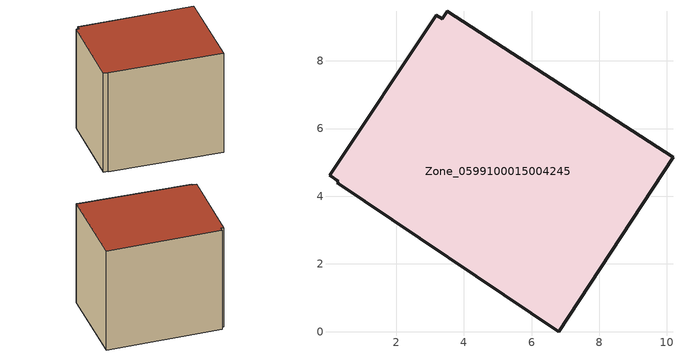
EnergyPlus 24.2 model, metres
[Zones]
Zone_0599100015004245
 floor ground (C_G): 0.27,4.39 0.29,4.44 0.03,4.62 3.19,9.35 3.36,9.24 3.5,9.46 10.18,5.15 6.8,0 z0.92
 wall outside (C_F): 0.27,4.39 6.8,0 10.18,5.15 3.5,9.46 3.36,9.24 3.19,9.35 0.03,4.62 0.29,4.44 0.27,4.39 z0.92:8.48
 roof outside (C_R): 0.29,4.44 0.27,4.39 6.8,0 10.18,5.15 3.5,9.46 3.36,9.24 3.19,9.35 0.03,4.62 z8.48
[BUILDING]
Pand.0599100015004245: North Axis=0; Terrain=City; Loads Convergence Tolerance Value=0.04; Temperature Convergence Tolerance Value=0.4; Solar Distribution=FullExterior; Maximum Number of Warmup Days=25; Minimum Number of Warmup Days=1
[Site:Location]
Rotterdam.The.Hague.AP_ZH_NLD Design_Conditions: Latitude=51.96; Longitude=4.45; Time Zone=1; Elevation=-4.5
[SITE:GROUNDTEMPERATURE:BUILDINGSURFACE]
18, 18, 18, 18, 18, 18, 18, 18, 18, 18, 18, 18
[MATERIAL] Thermal Absorptance=0.9; Solar Absorptance=0.7; Visible Absorptance=0.7
Name | Roughness | Thickness | Conductivity | Density | Specific Heat
G.TI.1965-1974 | MediumSmooth | 0.15 | 0.882353 | 540 | 1210
F.TI.1965-1974 | Rough | 0.3 | 0.697674 | 1920 | 840
R.TI.1965-1974 | MediumRough | 0.2 | 0.232558 | 1500 | 1000
[CONSTRUCTION]
C_G: G.TI.1965-1974
C_F: F.TI.1965-1974
C_R: R.TI.1965-1974
[ZONE]
Zone_0599100015004245: Type=1; Multiplier=1; Ceiling Height=Autocalculate; Volume=Autocalculate; Floor Area=autocalculate; Part of Total Floor Area=Yes
[ZONEINFILTRATION:DESIGNFLOWRATE]
Infil_Zone_0599100015004245: Zone or ZoneList or Space or SpaceList=Zone_0599100015004245; Schedule=AlwaysOn; Design Flow Rate Calculation Method=Flow/Area; Flow Rate per Floor Area=0.003; Constant Term Coefficient=1; Temperature Term Coefficient=0; Velocity Term Coefficient=0; Velocity Squared Term Coefficient=0
[HVACTEMPLATE:ZONE:IDEALLOADSAIRSYSTEM]
Zone_0599100015004245: Maximum Heating Supply Air Temperature=50; Minimum Cooling Supply Air Temperature=13; Maximum Heating Supply Air Humidity Ratio=0.0156; Minimum Cooling Supply Air Humidity Ratio=0.0077; Heating Limit=NoLimit; Cooling Limit=NoLimit; Dehumidification Control Type=ConstantSensibleHeatRatio; Cooling Sensible Heat Ratio=0.7; Dehumidification Setpoint=60; Humidification Control Type=None; Humidification Setpoint=30; Outdoor Air Method=None; Outdoor Air Flow Rate per Person=0.00944; Outdoor Air Flow Rate per Zone Floor Area=0; Outdoor Air Flow Rate per Zone=0; Demand Controlled Ventilation Type=None; Outdoor Air Economizer Type=NoEconomizer; Heat Recovery Type=None; Sensible Heat Recovery Effectiveness=0.7; Latent Heat Recovery Effectiveness=0.65
[ZONECONTROL:THERMOSTAT]
ThermostatControl_Zone_0599100015004245: Zone or ZoneList=Zone_0599100015004245; Control Type Schedule=DualSetpointControlType; Control 1=Thermostat_Zone_0599100015004245; Temperature Difference Between Cutout And Setpoint=0
[THERMOSTATSETPOINT:DUALSETPOINT]
Thermostat_Zone_0599100015004245: Heating Setpoint Temperature Schedule=HeatingSetpoint_Zone_0599100015004245; Cooling Setpoint Temperature Schedule=CoolingSetpoint_Zone_0599100015004245
[SCHEDULE:COMPACT]
HeatingSetpoint_Zone_0599100015004245: Through: 12/31, For: AllDays, Until: 24:00, 21
CoolingSetpoint_Zone_0599100015004245: Through: 12/31, For: AllDays, Until: 24:00, 24
DualSetpointControlType: Through: 12/31, For: AllDays, Until: 24:00, 4
AlwaysOn: Through: 12/31, For: AllDays, Until: 24:00, 1
